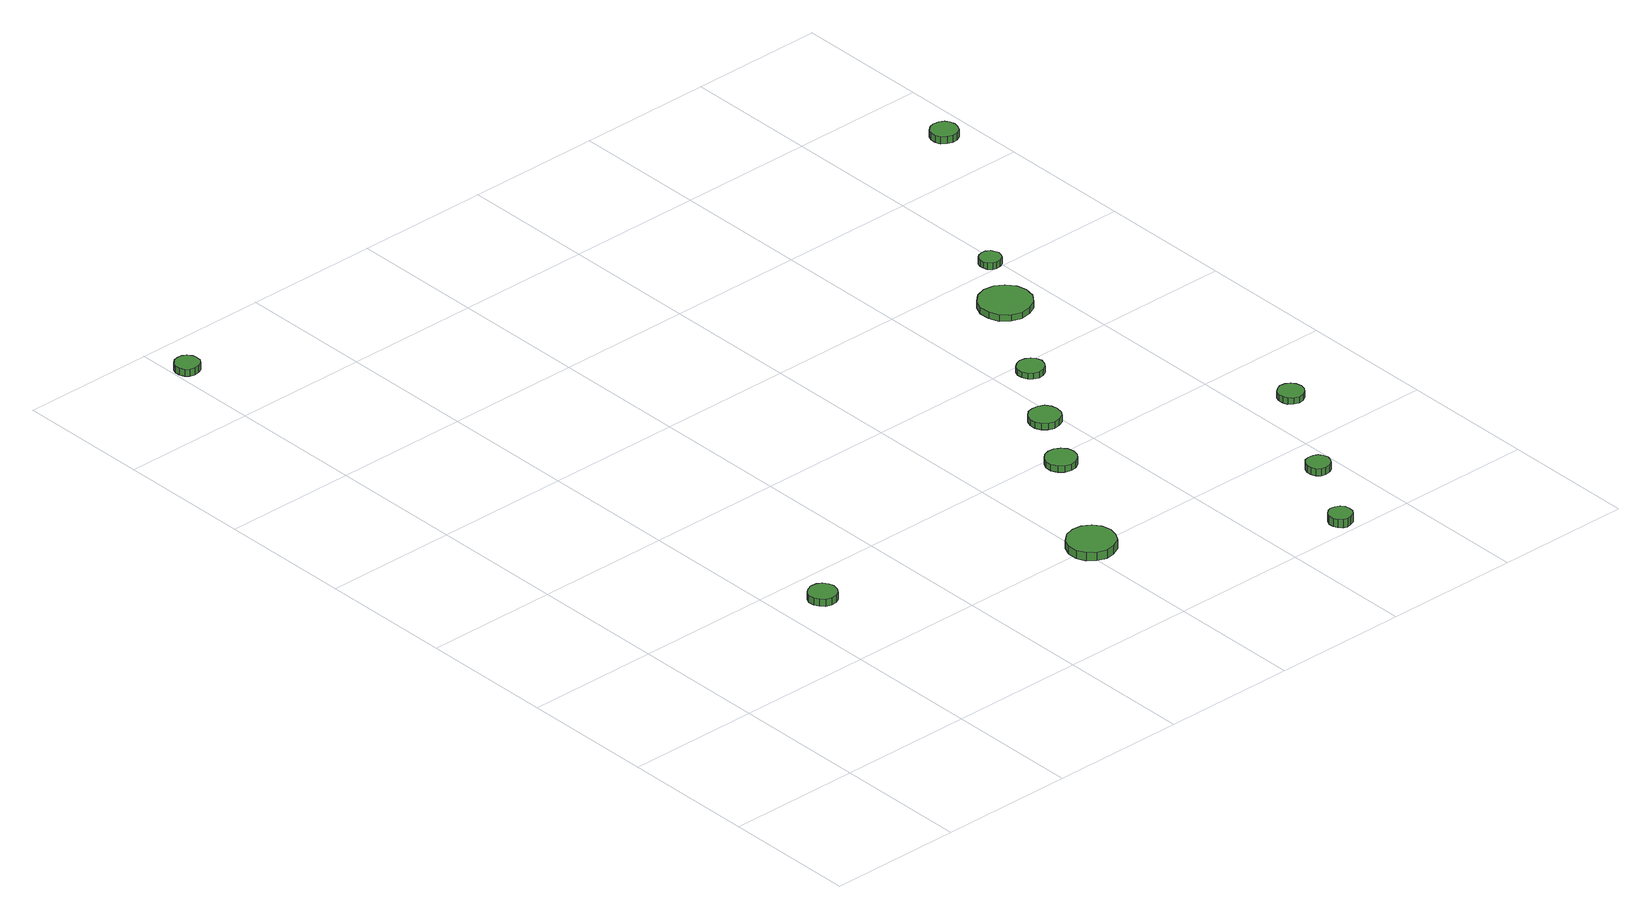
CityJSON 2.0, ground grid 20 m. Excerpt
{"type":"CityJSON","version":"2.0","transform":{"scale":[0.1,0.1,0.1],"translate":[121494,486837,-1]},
"CityObjects":{
"tree1":{"type":"SolitaryVegetationObject","attributes":{"function":"something"},"geometry":[{"type":"MultiSurface","lod":"1","boundaries":[[[0,1,2,3,4,5,6,7,8,9,10,11,12,13,14]],[[15,16,17,18,19,20,21,22,23,24,25,26,27,28,29]],[[0,29,28,1]],[[1,28,27,2]],[[2,27,26,3]],[[3,26,25,4]],[[4,25,24,5]],[[5,24,23,6]],[[6,23,22,7]],[[7,22,21,8]],[[8,21,20,9]],[[9,20,19,10]],[[10,19,18,11]],[[11,18,17,12]],[[12,17,16,13]],[[13,16,15,14]],[[14,15,29,0]]]}]},
"tree2":{"type":"SolitaryVegetationObject","attributes":{"function":"something"},"geometry":[{"type":"MultiSurface","lod":"1","boundaries":[[[30,31,32,33,34,35,36,37,38,39,40,41,42,43,44]],[[45,46,47,48,49,50,51,52,53,54,55,56,57,58,59]],[[30,59,58,31]],[[31,58,57,32]],[[32,57,56,33]],[[33,56,55,34]],[[34,55,54,35]],[[35,54,53,36]],[[36,53,52,37]],[[37,52,51,38]],[[38,51,50,39]],[[39,50,49,40]],[[40,49,48,41]],[[41,48,47,42]],[[42,47,46,43]],[[43,46,45,44]],[[44,45,59,30]]]}]},
"tree3":{"type":"SolitaryVegetationObject","attributes":{"function":"something"},"geometry":[{"type":"MultiSurface","lod":"1","boundaries":[[[60,61,62,63,64,65,66,67,68,69,70,71,72,73,74]],[[75,76,77,78,79,80,81,82,83,84,85,86,87,88,89]],[[60,89,88,61]],[[61,88,87,62]],[[62,87,86,63]],[[63,86,85,64]],[[64,85,84,65]],[[65,84,83,66]],[[66,83,82,67]],[[67,82,81,68]],[[68,81,80,69]],[[69,80,79,70]],[[70,79,78,71]],[[71,78,77,72]],[[72,77,76,73]],[[73,76,75,74]],[[74,75,89,60]]]}]},
"tree4":{"type":"SolitaryVegetationObject","attributes":{"function":"something"},"geometry":[{"type":"MultiSurface","lod":"1","boundaries":[[[90,91,92,93,94,95,96,97,98,99,100,101,102,103,104]],[[105,106,107,108,109,110,111,112,113,114,115,116,117,118,119]],[[90,119,118,91]],[[91,118,117,92]],[[92,117,116,93]],[[93,116,115,94]],[[94,115,114,95]],[[95,114,113,96]],[[96,113,112,97]],[[97,112,111,98]],[[98,111,110,99]],[[99,110,109,100]],[[100,109,108,101]],[[101,108,107,102]],[[102,107,106,103]],[[103,106,105,104]],[[104,105,119,90]]]}]},
"tree5":{"type":"SolitaryVegetationObject","attributes":{"function":"something"},"geometry":[{"type":"MultiSurface","lod":"1","boundaries":[[[120,121,122,123,124,125,126,127,128,129,130,131,132,133,134]],[[135,136,137,138,139,140,141,142,143,144,145,146,147,148,149]],[[120,149,148,121]],[[121,148,147,122]],[[122,147,146,123]],[[123,146,145,124]],[[124,145,144,125]],[[125,144,143,126]],[[126,143,142,127]],[[127,142,141,128]],[[128,141,140,129]],[[129,140,139,130]],[[130,139,138,131]],[[131,138,137,132]],[[132,137,136,133]],[[133,136,135,134]],[[134,135,149,120]]]}]},
"tree6":{"type":"SolitaryVegetationObject","attributes":{"function":"something"},"geometry":[{"type":"MultiSurface","lod":"1","boundaries":[[[150,151,152,153,154,155,156,157,158,159,160,161,162,163,164]],[[165,166,167,168,169,170,171,172,173,174,175,176,177,178,179]],[[150,179,178,151]],[[151,178,177,152]],[[152,177,176,153]],[[153,176,175,154]],[[154,175,174,155]],[[155,174,173,156]],[[156,173,172,157]],[[157,172,171,158]],[[158,171,170,159]],[[159,170,169,160]],[[160,169,168,161]],[[161,168,167,162]],[[162,167,166,163]],[[163,166,165,164]],[[164,165,179,150]]]}]},
"tree7":{"type":"SolitaryVegetationObject","attributes":{"function":"something"},"geometry":[{"type":"MultiSurface","lod":"1","boundaries":[[[180,181,182,183,184,185,186,187,188,189,190,191,192,193,194]],[[195,196,197,198,199,200,201,202,203,204,205,206,207,208,209]],[[180,209,208,181]],[[181,208,207,182]],[[182,207,206,183]],[[183,206,205,184]],[[184,205,204,185]],[[185,204,203,186]],[[186,203,202,187]],[[187,202,201,188]],[[188,201,200,189]],[[189,200,199,190]],[[190,199,198,191]],[[191,198,197,192]],[[192,197,196,193]],[[193,196,195,194]],[[194,195,209,180]]]}]},
"tree8":{"type":"SolitaryVegetationObject","attributes":{"function":"something"},"geometry":[{"type":"MultiSurface","lod":"1","boundaries":[[[210,211,212,213,214,215,216,217,218,219,220,221,222,223,224]],[[225,226,227,228,229,230,231,232,233,234,235,236,237,238,239]],[[210,239,238,211]],[[211,238,237,212]],[[212,237,236,213]],[[213,236,235,214]],[[214,235,234,215]],[[215,234,233,216]],[[216,233,232,217]],[[217,232,231,218]],[[218,231,230,219]],[[219,230,229,220]],[[220,229,228,221]],[[221,228,227,222]],[[222,227,226,223]],[[223,226,225,224]],[[224,225,239,210]]]}]},
"tree9":{"type":"SolitaryVegetationObject","attributes":{"function":"something"},"geometry":[{"type":"MultiSurface","lod":"1","boundaries":[[[240,241,242,243,244,245,246,247,248,249,250,251,252,253,254]],[[255,256,257,258,259,260,261,262,263,264,265,266,267,268,269]],[[240,269,268,241]],[[241,268,267,242]],[[242,267,266,243]],[[243,266,265,244]],[[244,265,264,245]],[[245,264,263,246]],[[246,263,262,247]],[[247,262,261,248]],[[248,261,260,249]],[[249,260,259,250]],[[250,259,258,251]],[[251,258,257,252]],[[252,257,256,253]],[[253,256,255,254]],[[254,255,269,240]]]}]},
"tree10":{"type":"SolitaryVegetationObject","attributes":{"function":"something"},"geometry":[{"type":"MultiSurface","lod":"1","boundaries":[[[270,271,272,273,274,275,276,277,278,279,280,281,282,283,284]],[[285,286,287,288,289,290,291,292,293,294,295,296,297,298,299]],[[270,299,298,271]],[[271,298,297,272]],[[272,297,296,273]],[[273,296,295,274]],[[274,295,294,275]],[[275,294,293,276]],[[276,293,292,277]],[[277,292,291,278]],[[278,291,290,279]],[[279,290,289,280]],[[280,289,288,281]],[[281,288,287,282]],[[282,287,286,283]],[[283,286,285,284]],[[284,285,299,270]]]}]},
"tree11":{"type":"SolitaryVegetationObject","attributes":{"function":"something"},"geometry":[{"type":"MultiSurface","lod":"1","boundaries":[[[300,301,302,303,304,305,306,307,308,309,310,311,312,313,314]],[[315,316,317,318,319,320,321,322,323,324,325,326,327,328,329]],[[300,329,328,301]],[[301,328,327,302]],[[302,327,326,303]],[[303,326,325,304]],[[304,325,324,305]],[[305,324,323,306]],[[306,323,322,307]],[[307,322,321,308]],[[308,321,320,309]],[[309,320,319,310]],[[310,319,318,311]],[[311,318,317,312]],[[312,317,316,313]],[[313,316,315,314]],[[314,315,329,300]]]}]},
"tree12":{"type":"SolitaryVegetationObject","attributes":{"function":"something"},"geometry":[{"type":"MultiSurface","lod":"1","boundaries":[[[330,331,332,333,334,335,336,337,338,339,340,341,342,343,344]],[[345,346,347,348,349,350,351,352,353,354,355,356,357,358,359]],[[330,359,358,331]],[[331,358,357,332]],[[332,357,356,333]],[[333,356,355,334]],[[334,355,354,335]],[[335,354,353,336]],[[336,353,352,337]],[[337,352,351,338]],[[338,351,350,339]],[[339,350,349,340]],[[340,349,348,341]],[[341,348,347,342]],[[342,347,346,343]],[[343,346,345,344]],[[344,345,359,330]]]}]}
},
"vertices":[
[285,346,18],[283,354,18],[278,361,18],[271,365,18],[262,366,18],[254,363,18],[248,358,18],[244,350,18],[244,341,18],[248,334,18],[254,328,18],[262,325,18],[271,326,18],[278,330,18],[283,337,18],[283,337,7],[278,330,7],[271,326,7],[262,325,7],[254,328,7],[248,334,7],[244,341,7],[244,350,7],[248,358,7],[254,363,7],[262,366,7],[271,365,7],[278,361,7],[283,354,7],[285,346,7],
[39,1338,17],[38,1345,17],[33,1351,17],[27,1355,17],[19,1355,17],[12,1353,17],[7,1348,17],[4,1341,17],[4,1334,17],[7,1327,17],[12,1322,17],[19,1320,17],[27,1321,17],[33,1324,17],[38,1330,17],[38,1330,6],[33,1324,6],[27,1321,6],[19,1320,6],[12,1322,6],[7,1327,6],[4,1334,6],[4,1341,6],[7,1348,6],[12,1353,6],[19,1355,6],[27,1355,6],[33,1351,6],[38,1345,6],[39,1338,6],
[649,199,21],[646,213,21],[638,224,21],[625,232,21],[611,233,21],[597,229,21],[586,219,21],[580,206,21],[580,191,21],[586,178,21],[597,169,21],[611,164,21],[625,166,21],[638,173,21],[646,185,21],[646,185,8],[638,173,8],[625,166,8],[611,164,8],[597,169,8],[586,178,8],[580,191,8],[580,206,8],[586,219,8],[597,229,8],[611,233,8],[625,232,8],[638,224,8],[646,213,8],[649,199,8],
[748,381,17],[746,391,17],[740,398,17],[732,403,17],[723,404,17],[714,401,17],[707,395,17],[703,386,17],[703,377,17],[707,368,17],[714,362,17],[723,359,17],[732,360,17],[740,365,17],[746,372,17],[746,372,7],[740,365,7],[732,360,7],[723,359,7],[714,362,7],[707,368,7],[703,377,7],[703,386,7],[707,395,7],[714,401,7],[723,404,7],[732,403,7],[740,398,7],[746,391,7],[748,381,7],
[918,22,23],[917,29,23],[913,35,23],[906,38,23],[899,39,23],[893,37,23],[888,32,23],[885,26,23],[885,18,23],[888,12,23],[893,7,23],[899,5,23],[906,6,23],[913,9,23],[917,15,23],[917,15,10],[913,9,10],[906,6,10],[899,5,10],[893,7,10],[888,12,10],[885,18,10],[885,26,10],[888,32,10],[893,37,10],[899,39,10],[906,38,10],[913,35,10],[917,29,10],[918,22,10],
[803,475,17],[801,484,17],[796,492,17],[787,496,17],[778,497,17],[769,495,17],[762,488,17],[758,479,17],[758,470,17],[762,461,17],[769,455,17],[778,452,17],[787,453,17],[796,457,17],[801,465,17],[801,465,7],[796,457,7],[787,453,7],[778,452,7],[769,455,7],[762,461,7],[758,470,7],[758,479,7],[762,488,7],[769,495,7],[778,497,7],[787,496,7],[796,492,7],[801,484,7],[803,475,7],
[988,142,18],[986,149,18],[982,155,18],[976,158,18],[968,159,18],[961,157,18],[956,152,18],[953,145,18],[953,138,18],[956,131,18],[961,126,18],[968,124,18],[976,125,18],[982,129,18],[986,135,18],[986,135,7],[982,129,7],[976,125,7],[968,124,7],[961,126,7],[956,131,7],[953,138,7],[953,145,7],[956,152,7],[961,157,7],[968,159,7],[976,158,7],[982,155,7],[986,149,7],[988,142,7],
[869,579,16],[867,587,16],[862,593,16],[855,597,16],[847,598,16],[839,595,16],[833,590,16],[830,583,16],[830,575,16],[833,567,16],[839,562,16],[847,559,16],[855,560,16],[862,564,16],[867,571,16],[867,571,7],[862,564,7],[855,560,7],[847,559,7],[839,562,7],[833,567,7],[830,575,7],[830,583,7],[833,590,7],[839,595,7],[847,598,7],[855,597,7],[862,593,7],[867,587,7],[869,579,7],
[972,723,16],[969,738,16],[959,751,16],[946,759,16],[930,761,16],[915,756,16],[903,745,16],[897,731,16],[897,715,16],[903,700,16],[915,690,16],[930,685,16],[946,687,16],[959,694,16],[969,707,16],[969,707,6],[959,694,6],[946,687,6],[930,685,6],[915,690,6],[903,700,6],[897,715,6],[897,731,6],[903,745,6],[915,756,6],[930,761,6],[946,759,6],[959,751,6],[969,738,6],[972,723,6],
[1082,299,17],[1080,307,17],[1076,313,17],[1069,317,17],[1061,318,17],[1054,315,17],[1048,310,17],[1045,303,17],[1045,295,17],[1048,288,17],[1054,283,17],[1061,280,17],[1069,281,17],[1076,285,17],[1080,291,17],[1080,291,7],[1076,285,7],[1069,281,7],[1061,280,7],[1054,283,7],[1048,288,7],[1045,295,7],[1045,303,7],[1048,310,7],[1054,315,7],[1061,318,7],[1069,317,7],[1076,313,7],[1080,307,7],[1082,299,7],
[1007,816,16],[1005,822,16],[1002,827,16],[996,831,16],[989,831,16],[983,829,16],[978,825,16],[976,819,16],[976,813,16],[978,807,16],[983,802,16],[989,800,16],[996,801,16],[1002,804,16],[1005,809,16],[1005,809,6],[1002,804,6],[996,801,6],[989,800,6],[983,802,6],[978,807,6],[976,813,6],[976,819,6],[978,825,6],[983,829,6],[989,831,6],[996,831,6],[1002,827,6],[1005,822,6],[1007,816,6],
[1178,1092,17],[1176,1100,17],[1172,1106,17],[1165,1110,17],[1156,1111,17],[1149,1109,17],[1142,1103,17],[1139,1096,17],[1139,1088,17],[1142,1080,17],[1149,1075,17],[1156,1072,17],[1165,1073,17],[1172,1077,17],[1176,1084,17],[1176,1084,6],[1172,1077,6],[1165,1073,6],[1156,1072,6],[1149,1075,6],[1142,1080,6],[1139,1088,6],[1139,1096,6],[1142,1103,6],[1149,1109,6],[1156,1111,6],[1165,1110,6],[1172,1106,6],[1176,1100,6],[1178,1092,6]
]}
